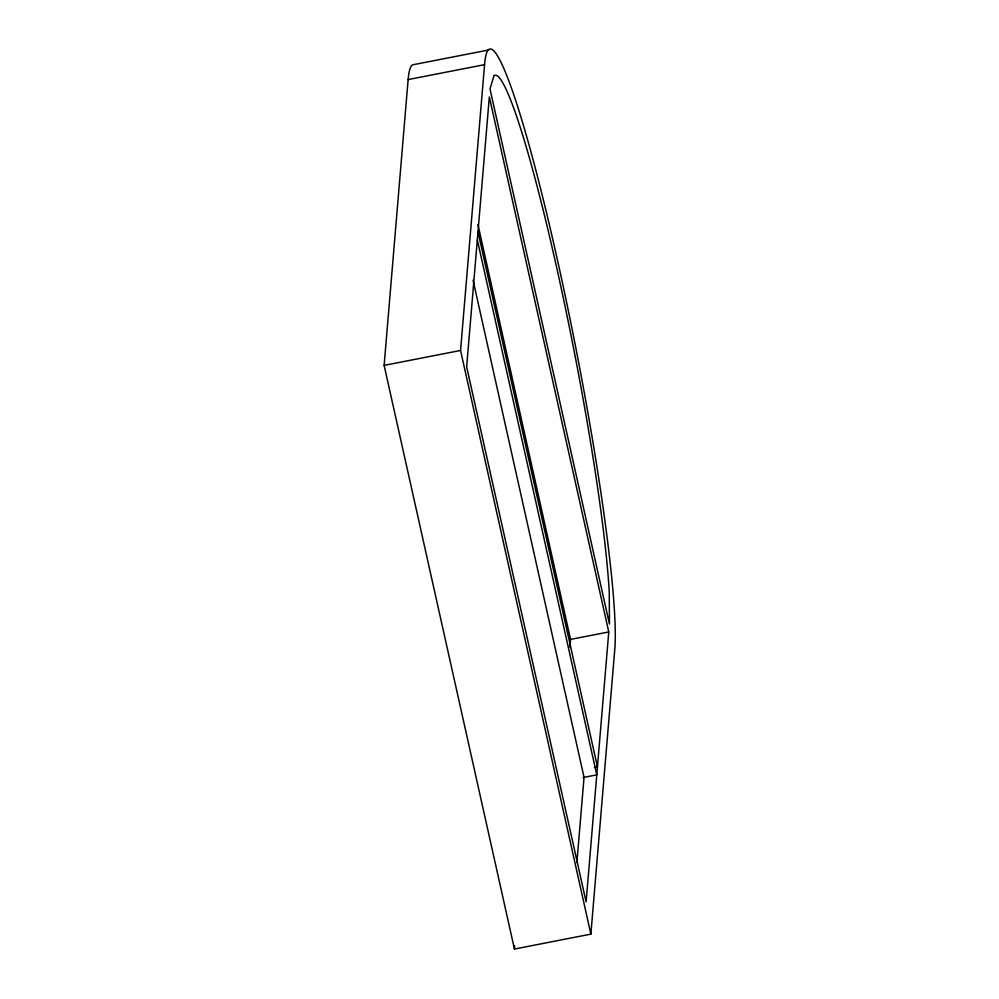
<?xml version="1.0" encoding="UTF-8"?>
<svg xmlns="http://www.w3.org/2000/svg" width="999" height="999" viewBox="0 0 999 999"><rect width="100%" height="100%" fill="white"/><g stroke="black" fill="none" stroke-linecap="round" stroke-linejoin="round"><path stroke-width="1.5" d="M408.129 79.583L484.565 64.66A312.737 27.31 79 0 1 557.717 261.226A312.737 27.31 79 0 1 614.872 648.326L590.871 934.127L514.435 949.05L384.128 365.384L408.129 79.583A312.737 27.31 79 0 1 412.412 64.873L488.861 49.95M590.871 934.127L460.564 350.462L484.565 64.66M514.435 949.05L514.697 945.941M569.905 647.165L570.554 639.41L477.922 224.463M576.885 862.537L584.04 777.334L473.076 280.307M608.778 631.942L586.113 901.872L466.658 366.845L489.335 96.915L608.778 631.942L570.554 639.41M384.128 365.384L460.564 350.462M594.393 767.507L597.452 766.907L477.997 231.88M583.016 777.534L596.778 774.849L477.335 239.822M493.968 75.712L489.997 88.986L609.44 624.013L609.265 592.107A286.451 25.012 79 0 0 557.042 269.231A286.451 25.012 79 0 0 493.968 75.712"/></g></svg>
